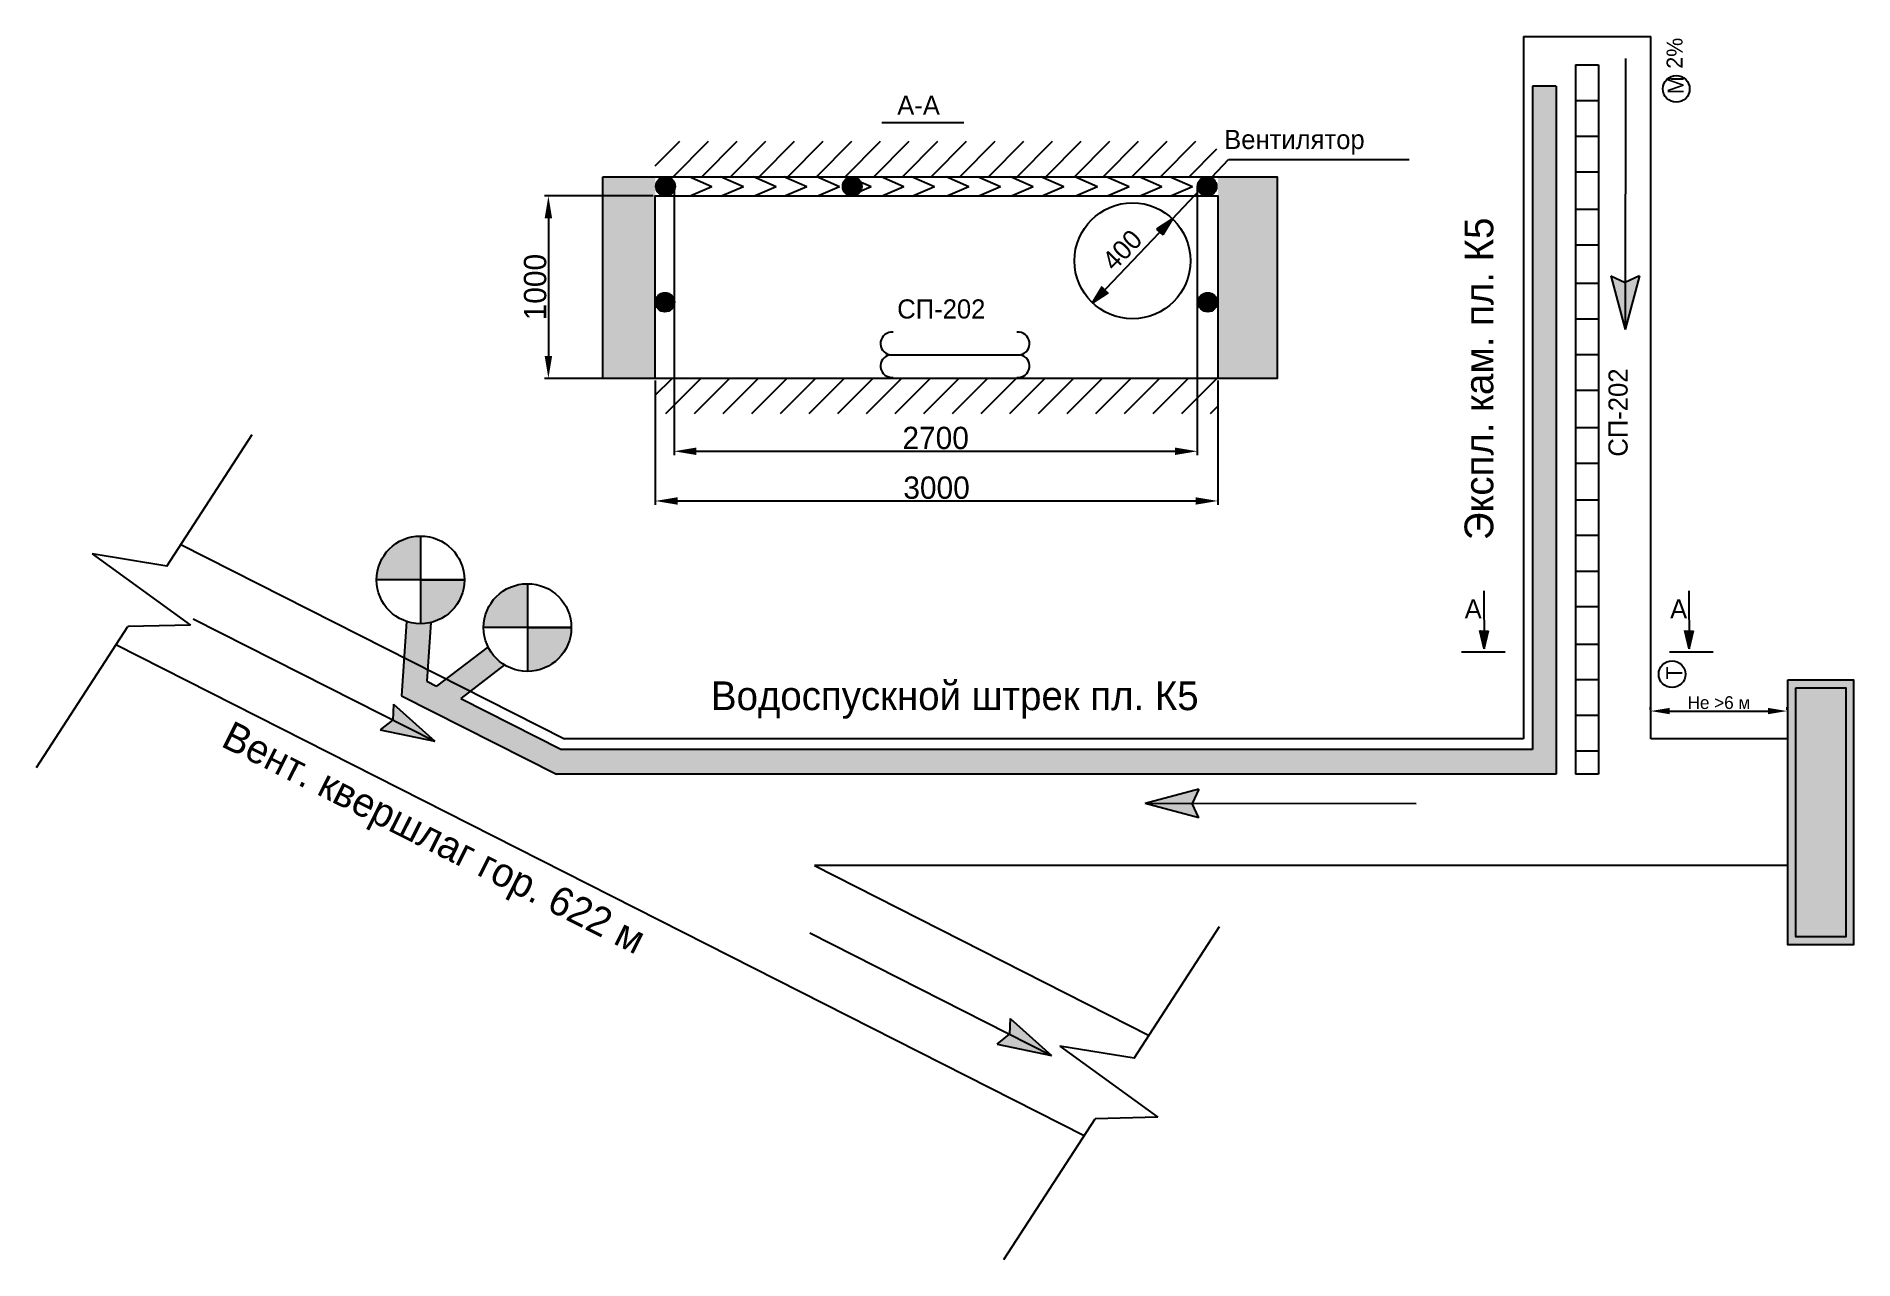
# Model space of a CAD drawing. Header units: millimetres. Extents: x -206 to 363, y -103 to 280.
import ezdxf

# ---------------------------------------------------------------- set-up
doc = ezdxf.new("R2010")
doc.units = ezdxf.units.MM
doc.dimstyles.new('ISO-25', dxfattribs={"dimtxt": 2.5, "dimasz": 2.5, "dimexe": 1.25, "dimexo": 0.625, "dimtad": 1, "dimtxsty": 'Standard', "dimcen": 2.5, "dimadec": 0, "dimazin": 0, "dimtfac": 1, "dimtmove": 0, "dimatfit": 3, "dimfxl": 0, "dimarcsym": 0})

# ---------------------------------------------------------------- blocks, each defined once
blk = doc.blocks.new('*D1')
at = {"color": 0, "lineweight": -2}
for p, q in [((-6.04, 232.46), (-6.04, 148.85)), ((157.83, 232.7), (157.83, 148.85)), ((0.96, 150.1), (150.83, 150.1))]:
    blk.add_line(p, q, dxfattribs=at)
at = {"color": 0}
for points in [[(0.96, 151.27), (0.96, 148.93), (-6.04, 150.1)], [(150.83, 151.27), (150.83, 148.93), (157.83, 150.1)]]:
    blk.add_solid(points, dxfattribs=at)
at = {"layer": 'Defpoints', "color": 0}
for p in [(-6.04, 233.09), (157.83, 233.33), (157.83, 150.1)]:
    blk.add_point(p, dxfattribs=at)
at = {"color": 0, "insert": (75.89, 154.23), "char_height": 7, "attachment_point": 5}
blk.add_mtext('2700', dxfattribs=at)
blk = doc.blocks.new('*D2')
at = {"color": 0, "lineweight": -2}
for p, q in [((-11.97, 172.32), (-11.97, 133.29)), ((164.31, 172.32), (164.31, 133.29)), ((-4.97, 134.54), (157.31, 134.54))]:
    blk.add_line(p, q, dxfattribs=at)
at = {"color": 0}
for points in [[(-4.97, 135.7), (-4.97, 133.37), (-11.97, 134.54)], [(157.31, 135.7), (157.31, 133.37), (164.31, 134.54)]]:
    blk.add_solid(points, dxfattribs=at)
at = {"layer": 'Defpoints', "color": 0}
for p in [(-11.97, 172.94), (164.31, 172.94), (164.31, 134.54)]:
    blk.add_point(p, dxfattribs=at)
at = {"color": 0, "insert": (76.17, 138.66), "char_height": 7, "attachment_point": 5}
blk.add_mtext('3000', dxfattribs=at)
blk = doc.blocks.new('*D3')
at = {"color": 0, "lineweight": -2}
for p, q in [((-12.59, 230.1), (-46.68, 230.1)), ((-45.43, 223.1), (-45.43, 179.94)), ((-12.59, 172.94), (-46.68, 172.94))]:
    blk.add_line(p, q, dxfattribs=at)
at = {"color": 0}
for points in [[(-46.6, 223.1), (-44.27, 223.1), (-45.43, 230.1)], [(-46.6, 179.94), (-44.27, 179.94), (-45.43, 172.94)]]:
    blk.add_solid(points, dxfattribs=at)
at = {"layer": 'Defpoints', "color": 0}
for p in [(-11.97, 230.1), (-45.43, 172.94), (-11.97, 172.94)]:
    blk.add_point(p, dxfattribs=at)
at = {"color": 0, "insert": (-49.56, 201.52), "char_height": 7, "attachment_point": 5, "rotation": 90}
blk.add_mtext('1000', dxfattribs=at)
blk = doc.blocks.new('*D8')
at = {"color": 0, "lineweight": -2}
for p, q in [((299.88, 69.13), (299.88, 69.98)), ((305.88, 68.73), (336.63, 68.73)), ((342.63, 69.14), (342.63, 69.98))]:
    blk.add_line(p, q, dxfattribs=at)
at = {"color": 0}
for points in [[(305.88, 69.73), (305.88, 67.73), (299.88, 68.73)], [(336.63, 69.73), (336.63, 67.73), (342.63, 68.73)]]:
    blk.add_solid(points, dxfattribs=at)
at = {"layer": 'Defpoints', "color": 0}
for p in [(299.88, 68.5), (342.63, 68.73), (342.63, 68.51)]:
    blk.add_point(p, dxfattribs=at)
at = {"color": 0, "insert": (321.26, 71.35), "char_height": 4, "attachment_point": 5}
blk.add_mtext('Не >6 м', dxfattribs=at)

msp = doc.modelspace()

# ---------------------------------------------------------------- hatches: boundary and pattern name
h = msp.add_hatch(color=2)
h.paths.add_polyline_path([(-85.497, 123.559, 0.4142136), (-99.238, 109.818), (-85.497, 109.818)])
h.paths.add_polyline_path([(-71.756, 109.818), (-85.497, 109.818), (-85.497, 96.077, 0.4142136)], flags=17)
h.paths.add_polyline_path([(-51.99, 108.624, 0.4142136), (-65.731, 94.883), (-51.99, 94.883)], flags=17)
h.paths.add_polyline_path([(-38.248, 94.883), (-51.99, 94.883), (-51.99, 81.142, 0.4142136)], flags=17)
h.paths.add_polyline_path([(-69.915, 74.965), (-77.46, 78.79), (-80.438, 76.517), (-83.489, 78.063), (-83.25, 81.725), (-90.639, 85.47), (-91.417, 73.542), (-42.849, 48.923), (270.319, 48.923), (270.319, 264.434), (262.899, 264.434), (262.899, 56.691), (-41.326, 56.691), (-72.893, 72.693)])
h.paths.add_polyline_path([(-82.289, 96.456, -0.0589772), (-85.497, 96.077, -0.0817235), (-89.9, 96.801), (-90.639, 85.47), (-83.25, 81.725)], flags=17)
h.paths.add_polyline_path([(-59.168, 83.166, -0.1419169), (-64.319, 88.817), (-77.46, 78.79), (-69.915, 74.965)], flags=17)
h = msp.add_hatch()
h.set_pattern_fill('ANSI31', color=256, scale=2, style=0)
h.paths.add_polyline_path([(163.925, 247.216), (-11.969, 247.216), (-11.969, 236.092), (164.172, 236.092)])
h = msp.add_hatch(color=256)
h.paths.add_polyline_path([(-11.969, 230.097), (-11.969, 236.092), (-28.357, 236.092), (-28.357, 172.943), (-11.969, 172.943)])
h.paths.add_polyline_path([(182.885, 236.092), (164.306, 236.092), (164.306, 230.097), (164.306, 172.943), (182.885, 172.943)])
for color, points in [(256, [(-11.724, 233.085, 1), (-5.767, 233.085, 1)]), (256, [(46.765, 233.085, 1), (52.723, 233.085, 1)]), (256, [(157.946, 233.085, 1), (163.904, 233.085, 1)]), (256, [(-11.889, 196.78, 1), (-5.931, 196.78, 1)]), (256, [(158.139, 196.78, 1), (164.097, 196.78, 1)]), (3, [(345.362, -2.001), (360.982, -2.001), (360.982, 76.017), (345.362, 76.017)])]:
    msp.add_hatch(color=color).paths.add_polyline_path(points)
h = msp.add_hatch(color=256)
h.paths.add_polyline_path([(145.079, 219.631), (146.057, 218.746), (150.038, 222.945)])
h.paths.add_polyline_path([(147.026, 217.87), (150.038, 222.945), (146.057, 218.746)])
h = msp.add_hatch(color=5)
h.paths.add_polyline_path([(291.911, 203.008), (291.9, 188.239), (296.436, 205.017)])
h.paths.add_polyline_path([(287.386, 205.034), (291.9, 188.239), (291.911, 203.008)])
h = msp.add_hatch(color=256)
h.paths.add_polyline_path([(125.048, 196.58), (128.124, 201.691), (129.054, 200.755)])
h.paths.add_polyline_path([(125.048, 196.58), (129.054, 200.755), (129.975, 199.829)])
h = msp.add_hatch(color=256)
h.paths.add_polyline_path([(125.048, 196.58), (130.028, 199.864), (129.054, 200.755)])
h.paths.add_polyline_path([(125.048, 196.58), (129.054, 200.755), (128.092, 201.636)])
h = msp.add_hatch()
h.set_pattern_fill('ANSI31', color=256, scale=2, style=0)
h.paths.add_polyline_path([(164.306, 172.943), (-11.969, 172.943), (-11.969, 161.971), (164.405, 161.971)])
h = msp.add_hatch(color=256)
h.paths.add_polyline_path([(247.701, 88.175), (246.409, 93.999), (247.727, 93.961)])
h.paths.add_polyline_path([(247.701, 88.175), (247.727, 93.961), (249.032, 93.925)])
h = msp.add_hatch(color=256)
h.paths.add_polyline_path([(247.701, 88.175), (249.046, 93.986), (247.727, 93.961)])
h.paths.add_polyline_path([(247.701, 88.175), (247.727, 93.961), (246.422, 93.937)])
h = msp.add_hatch(color=256)
h.paths.add_polyline_path([(311.91, 88.175), (310.619, 93.999), (311.937, 93.961)])
h.paths.add_polyline_path([(311.91, 88.175), (311.937, 93.961), (313.242, 93.925)])
h = msp.add_hatch(color=256)
h.paths.add_polyline_path([(311.91, 88.175), (313.256, 93.986), (311.937, 93.961)])
h.paths.add_polyline_path([(311.91, 88.175), (311.937, 93.961), (310.632, 93.937)])
h = msp.add_hatch(color=256)
h.paths.add_polyline_path([(342.865, -4.498), (363.478, -4.498), (363.478, 78.513), (342.865, 78.513)])
h.paths.add_polyline_path([(345.362, 76.017), (360.982, 76.017), (360.982, -2.001), (345.362, -2.001)], flags=16)
h = msp.add_hatch(color=1)
h.paths.add_polyline_path([(-94.207, 65.929), (-81.033, 59.251), (-93.957, 70.873)])
h.paths.add_polyline_path([(-98.057, 62.806), (-81.033, 59.251), (-94.207, 65.929)])
h = msp.add_hatch(color=5)
h.paths.add_polyline_path([(156.293, 39.773), (141.523, 39.785), (158.301, 35.249)])
h.paths.add_polyline_path([(158.318, 44.298), (141.523, 39.785), (156.293, 39.773)])
h = msp.add_hatch(color=5)
h.paths.add_polyline_path([(99.031, -32.494), (112.205, -39.172), (99.281, -27.55)])
h.paths.add_polyline_path([(95.181, -35.617), (112.205, -39.172), (99.031, -32.494)])

# ---------------------------------------------------------------- linework, layer by layer
for p, q in [((260, 280.069), (299.927, 280.069)), ((260, 280), (260, 60)), ((299.927, 60), (299.927, 280)), ((276.319, 271.119), (276.319, 48.923)), ((276.319, 271.119), (283.518, 271.119)), ((283.518, 271.119), (283.518, 48.923)), ((262.899, 264.434), (262.899, 56.691)), ((270.319, 264.434), (262.899, 264.434)), ((270.319, 264.434), (270.319, 48.923)), ((276.319, 260.004), (283.518, 260.004)), ((59.061, 253.134), (84.726, 253.134)), ((276.319, 248.795), (283.518, 248.795)), ((150.038, 222.945), (167.591, 241.465)), ((167.591, 241.465), (224.209, 241.465)), ((5.785, 232.975), (-1.364, 236.092)), ((15.654, 232.975), (8.505, 236.092)), ((25.952, 232.975), (18.803, 236.092)), ((35.499, 232.975), (28.35, 236.092)), ((45.797, 232.975), (38.647, 236.092)), ((55.665, 232.975), (48.516, 236.092)), ((65.963, 232.975), (58.814, 236.092)), ((75.51, 232.975), (68.361, 236.092)), ((86.318, 232.975), (79.169, 236.092)), ((96.187, 232.975), (89.038, 236.092)), ((106.485, 232.975), (99.336, 236.092)), ((116.032, 232.975), (108.883, 236.092)), ((126.618, 232.975), (119.469, 236.092)), ((136.487, 232.975), (129.338, 236.092)), ((146.785, 232.975), (139.636, 236.092)), ((156.332, 232.975), (149.183, 236.092)), ((276.319, 237.68), (283.518, 237.68)), ((5.785, 232.975), (-0.815, 230.097)), ((15.654, 232.975), (9.054, 230.097)), ((25.952, 232.975), (19.352, 230.097)), ((35.499, 232.975), (28.899, 230.097)), ((45.797, 232.975), (39.197, 230.097)), ((55.665, 232.975), (49.065, 230.097)), ((65.963, 232.975), (59.363, 230.097)), ((75.51, 232.975), (68.91, 230.097)), ((86.318, 232.975), (79.718, 230.097)), ((96.187, 232.975), (89.587, 230.097)), ((106.485, 232.975), (99.885, 230.097)), ((116.032, 232.975), (109.432, 230.097)), ((126.618, 232.975), (120.018, 230.097)), ((136.487, 232.975), (129.887, 230.097)), ((146.785, 232.975), (140.185, 230.097)), ((156.332, 232.975), (149.732, 230.097)), ((150.038, 222.945), (125.048, 196.58)), ((150.038, 222.945), (145.079, 219.631)), ((150.038, 222.945), (147.026, 217.87)), ((276.319, 225.901), (283.518, 225.901)), ((145.079, 219.631), (147.026, 217.87)), ((276.319, 214.786), (283.518, 214.786)), ((125.048, 196.58), (128.124, 201.691)), ((125.048, 196.58), (128.092, 201.636)), ((125.048, 196.58), (130.028, 199.864)), ((125.048, 196.58), (129.975, 199.829)), ((276.319, 202.724), (283.518, 202.724)), ((276.319, 191.61), (283.518, 191.61)), ((61.495, 180.325), (102.384, 180.325)), ((276.319, 180.4), (283.518, 180.4)), ((276.319, 169.285), (283.518, 169.285)), ((-164.974, 114.11), (-138.247, 155.353)), ((276.319, 157.507), (283.518, 157.507)), ((276.319, 146.392), (283.518, 146.392)), ((276.319, 134.905), (283.518, 134.905)), ((-160.565, 120.915), (-40.391, 60)), ((-85.497, 123.559), (-85.497, 96.077)), ((276.319, 123.79), (283.518, 123.79)), ((-164.974, 114.11), (-188.347, 117.945)), ((-188.347, 117.945), (-157.587, 95.629)), ((-71.756, 109.818), (-99.238, 109.818)), ((-85.497, 109.818), (-71.756, 109.818)), ((-51.99, 108.624), (-51.99, 81.142)), ((276.319, 112.581), (283.518, 112.581)), ((247.673, 106.338), (247.701, 88.175)), ((311.883, 106.338), (311.91, 88.175)), ((-89.9, 96.801), (-91.417, 73.542)), ((276.319, 101.466), (283.518, 101.466)), ((-205.845, 51.045), (-177.228, 95.203)), ((-157.587, 95.629), (-177.228, 95.203)), ((-82.289, 96.456), (-83.489, 78.063)), ((-38.248, 94.883), (-65.731, 94.883)), ((-51.99, 94.883), (-38.248, 94.883)), ((247.701, 88.175), (246.409, 93.999)), ((247.701, 88.175), (246.422, 93.937)), ((247.701, 88.175), (249.046, 93.986)), ((247.701, 88.175), (249.032, 93.925)), ((311.91, 88.175), (310.619, 93.999)), ((311.91, 88.175), (310.632, 93.937)), ((311.91, 88.175), (313.256, 93.986)), ((311.91, 88.175), (313.242, 93.925)), ((-180.905, 89.529), (122.438, -64.234)), ((-64.319, 88.817), (-80.438, 76.517)), ((240.629, 87.315), (254.266, 87.315)), ((276.319, 89.687), (283.518, 89.687)), ((305.813, 87.315), (319.45, 87.315)), ((-59.168, 83.166), (-72.893, 72.693)), ((-83.489, 78.063), (-80.438, 76.517)), ((276.319, 78.573), (283.518, 78.573)), ((-91.417, 73.542), (-42.849, 48.923)), ((-72.893, 72.693), (-41.326, 56.691)), ((276.319, 67.401), (283.518, 67.401)), ((260, 60), (-40.391, 60)), ((342.865, 60), (299.927, 60)), ((262.899, 56.691), (-41.326, 56.691)), ((276.319, 56.286), (283.518, 56.286)), ((270.319, 48.923), (-42.849, 48.923)), ((283.518, 48.923), (276.319, 48.923)), ((342.865, 20.319), (37.892, 20.319)), ((37.892, 20.319), (142.778, -32.848)), ((138.119, -40.037), (164.847, 1.206)), ((138.119, -40.037), (114.746, -36.203)), ((114.746, -36.203), (145.507, -58.518)), ((97.249, -103.103), (125.866, -58.945)), ((145.507, -58.518), (125.866, -58.945))]:
    msp.add_line(p, q)
at = {"color": 5}
for p, q in [((291.964, 273.145), (291.9, 188.239)), ((287.373, 205.084), (291.9, 188.239)), ((287.392, 205.031), (291.911, 203.008)), ((296.436, 205.017), (291.9, 188.239)), ((296.436, 205.017), (291.911, 203.008)), ((158.368, 44.311), (141.523, 39.785)), ((158.315, 44.292), (156.293, 39.773)), ((226.429, 39.72), (141.523, 39.785)), ((158.301, 35.249), (141.523, 39.785)), ((158.301, 35.249), (156.293, 39.773)), ((36.472, -0.783), (112.205, -39.172)), ((99.281, -27.55), (99.031, -32.494)), ((99.281, -27.55), (112.205, -39.172)), ((95.186, -35.613), (99.031, -32.494)), ((95.13, -35.606), (112.205, -39.172))]:
    msp.add_line(p, q, dxfattribs=at)
at = {"color": 1}
for p, q in [((-156.765, 97.639), (-81.033, 59.251)), ((-93.957, 70.873), (-94.207, 65.929)), ((-93.957, 70.873), (-81.033, 59.251)), ((-98.107, 62.817), (-81.033, 59.251)), ((-98.052, 62.81), (-94.207, 65.929))]:
    msp.add_line(p, q, dxfattribs=at)
for points in [[(-28.357, 236.092), (182.885, 236.092), (182.885, 172.943), (-28.357, 172.943)], [(342.865, 78.513), (363.478, 78.513), (363.478, -4.498), (342.865, -4.498)], [(345.362, 76.017), (360.982, 76.017), (360.982, -2.001), (345.362, -2.001)]]:
    msp.add_lwpolyline(points, close=True)
msp.add_lwpolyline([(-11.969, 172.943), (-11.969, 230.097), (164.306, 230.097), (164.306, 172.943)])
for centre, radius in [((307.905, 263.612), 4.187), ((-8.746, 233.085), 2.979), ((49.744, 233.085), 2.979), ((160.925, 233.085), 2.979), ((137.543, 209.763), 18.163), ((-8.91, 196.78), 2.979), ((161.118, 196.78), 2.979), ((-85.497, 109.818), 13.741), ((-51.99, 94.883), 13.741), ((306.588, 80.278), 4.187)]:
    msp.add_circle(centre, radius)
for centre, start, end in [((62.178, 183.838), 83.97313, 259.47908), ((101.731, 183.838), 280.52092, 96.02687), ((62.178, 176.811), 100.52092, 276.02687), ((101.731, 176.811), 263.97313, 79.47908)]:
    msp.add_arc(centre, 3.574, start, end)

# ---------------------------------------------------------------- texts
for s, height, rotation, p in [('2%%%', 5, 90, (309.875, 269.946)), ('М', 5, 90, (310.264, 261.982)), ('Экспл. кам. пл. К5', 9, 90, (250.578, 122.294)), ('400', 6, 46.23146, (131.836, 206.278)), ('СП-202', 6, 90, (292.667, 148.415)), ('Т', 5, 90, (309.79, 78.648)), ('Вент. квершлаг гор. 622 м', 9, 333.30177, (-148.386, 57.901))]:
    msp.add_text(s, height=height, rotation=rotation).set_placement(p)
for s, height, p in [('А-А', 6, (63.853, 255.497)), ('Вентилятор', 6, (166.27, 244.775)), ('СП-202', 6, (63.853, 191.682)), ('А', 6, (241.61, 97.735)), ('А', 6, (305.98, 97.735)), ('Водоспускной штрек пл. К5', 9, (5.5, 69.017))]:
    msp.add_text(s, height=height).set_placement(p)

# ---------------------------------------------------------------- dimensions: what is measured, and where the dimension line sits
dim = msp.add_linear_dim(base=(-45.435, 172.943), p1=(-11.969, 230.097), p2=(-11.969, 172.943), angle=90, text='1000', dimstyle='ISO-25', override={"dimtxt": 7, "dimasz": 7})
dim.commit()
dim.dimension.update_dxf_attribs({"geometry": '*D3', "text_midpoint": (-49.56, 201.52)})
dim = msp.add_linear_dim(base=(157.832, 150.1), p1=(-6.043, 233.085), p2=(157.832, 233.327), text='2700', dimstyle='ISO-25', override={"dimtxt": 7, "dimasz": 7})
dim.commit()
dim.dimension.update_dxf_attribs({"geometry": '*D1', "text_midpoint": (75.894, 150.1), "dimtype": 160})
for base, p1, p2, text, override, picture, middle in [((164.306, 134.538), (-11.969, 172.943), (164.306, 172.943), '3000', {"dimtxt": 7, "dimasz": 7}, '*D2', (76.168, 138.663)), ((342.634, 68.728), (299.878, 68.504), (342.634, 68.513), 'Не >6 м', {"dimtxt": 4, "dimasz": 6}, '*D8', (321.256, 71.353))]:
    dim = msp.add_linear_dim(base=base, p1=p1, p2=p2, text=text, dimstyle='ISO-25', override=override)
    dim.commit()
    dim.dimension.update_dxf_attribs({"geometry": picture, "text_midpoint": middle})

doc.saveas('drawing.dxf')
